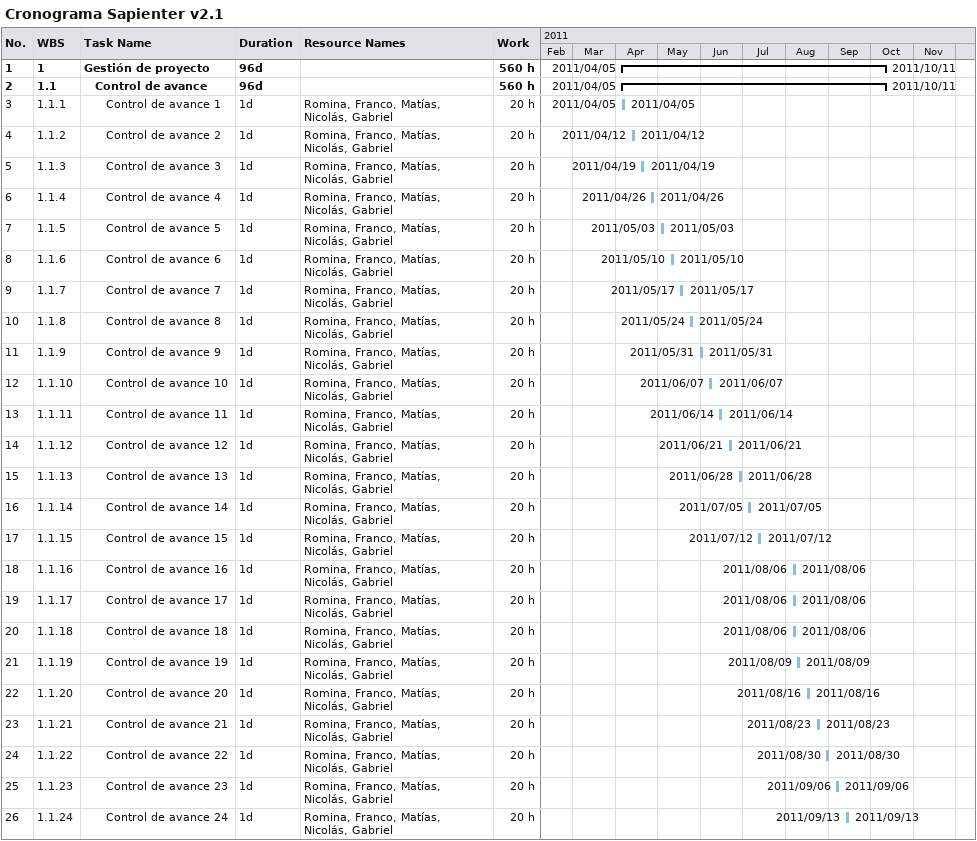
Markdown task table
Cronograma Sapienter v2.1

| ID | WBS | Task | Duration | Start | Finish | Resources | Work (h) |
|---|---|---|---|---|---|---|---|
| 1 | 1 | **Gestión de proyecto** | 96d | 2011-04-05 | 2011-10-11 |  | 560 |
| 2 | 1.1 | **Control de avance** | 96d | 2011-04-05 | 2011-10-11 |  | 560 |
| 3 | 1.1.1 | Control de avance 1 | 1d | 2011-04-05 | 2011-04-05 | Romina, Franco, Matías, Nicolás, Gabriel | 20 |
| 4 | 1.1.2 | Control de avance 2 | 1d | 2011-04-12 | 2011-04-12 | Romina, Franco, Matías, Nicolás, Gabriel | 20 |
| 5 | 1.1.3 | Control de avance 3 | 1d | 2011-04-19 | 2011-04-19 | Romina, Franco, Matías, Nicolás, Gabriel | 20 |
| 6 | 1.1.4 | Control de avance 4 | 1d | 2011-04-26 | 2011-04-26 | Romina, Franco, Matías, Nicolás, Gabriel | 20 |
| 7 | 1.1.5 | Control de avance 5 | 1d | 2011-05-03 | 2011-05-03 | Romina, Franco, Matías, Nicolás, Gabriel | 20 |
| 8 | 1.1.6 | Control de avance 6 | 1d | 2011-05-10 | 2011-05-10 | Romina, Franco, Matías, Nicolás, Gabriel | 20 |
| 9 | 1.1.7 | Control de avance 7 | 1d | 2011-05-17 | 2011-05-17 | Romina, Franco, Matías, Nicolás, Gabriel | 20 |
| 10 | 1.1.8 | Control de avance 8 | 1d | 2011-05-24 | 2011-05-24 | Romina, Franco, Matías, Nicolás, Gabriel | 20 |
| 11 | 1.1.9 | Control de avance 9 | 1d | 2011-05-31 | 2011-05-31 | Romina, Franco, Matías, Nicolás, Gabriel | 20 |
| 12 | 1.1.10 | Control de avance 10 | 1d | 2011-06-07 | 2011-06-07 | Romina, Franco, Matías, Nicolás, Gabriel | 20 |
| 13 | 1.1.11 | Control de avance 11 | 1d | 2011-06-14 | 2011-06-14 | Romina, Franco, Matías, Nicolás, Gabriel | 20 |
| 14 | 1.1.12 | Control de avance 12 | 1d | 2011-06-21 | 2011-06-21 | Romina, Franco, Matías, Nicolás, Gabriel | 20 |
| 15 | 1.1.13 | Control de avance 13 | 1d | 2011-06-28 | 2011-06-28 | Romina, Franco, Matías, Nicolás, Gabriel | 20 |
| 16 | 1.1.14 | Control de avance 14 | 1d | 2011-07-05 | 2011-07-05 | Romina, Franco, Matías, Nicolás, Gabriel | 20 |
| 17 | 1.1.15 | Control de avance 15 | 1d | 2011-07-12 | 2011-07-12 | Romina, Franco, Matías, Nicolás, Gabriel | 20 |
| 18 | 1.1.16 | Control de avance 16 | 1d | 2011-08-06 | 2011-08-06 | Romina, Franco, Matías, Nicolás, Gabriel | 20 |
| 19 | 1.1.17 | Control de avance 17 | 1d | 2011-08-06 | 2011-08-06 | Romina, Franco, Matías, Nicolás, Gabriel | 20 |
| 20 | 1.1.18 | Control de avance 18 | 1d | 2011-08-06 | 2011-08-06 | Romina, Franco, Matías, Nicolás, Gabriel | 20 |
| 21 | 1.1.19 | Control de avance 19 | 1d | 2011-08-09 | 2011-08-09 | Romina, Franco, Matías, Nicolás, Gabriel | 20 |
| 22 | 1.1.20 | Control de avance 20 | 1d | 2011-08-16 | 2011-08-16 | Romina, Franco, Matías, Nicolás, Gabriel | 20 |
| 23 | 1.1.21 | Control de avance 21 | 1d | 2011-08-23 | 2011-08-23 | Romina, Franco, Matías, Nicolás, Gabriel | 20 |
| 24 | 1.1.22 | Control de avance 22 | 1d | 2011-08-30 | 2011-08-30 | Romina, Franco, Matías, Nicolás, Gabriel | 20 |
| 25 | 1.1.23 | Control de avance 23 | 1d | 2011-09-06 | 2011-09-06 | Romina, Franco, Matías, Nicolás, Gabriel | 20 |
| 26 | 1.1.24 | Control de avance 24 | 1d | 2011-09-13 | 2011-09-13 | Romina, Franco, Matías, Nicolás, Gabriel | 20 |
